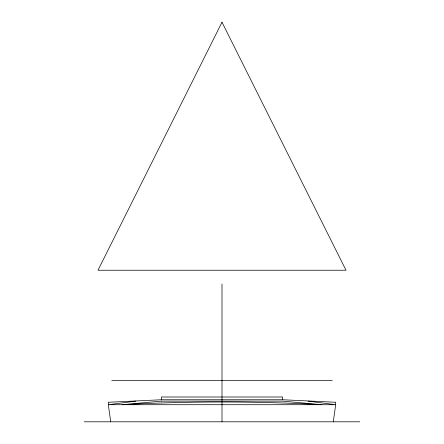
<?xml version="1.0" encoding="UTF-8"?>
<svg xmlns="http://www.w3.org/2000/svg" width="444" height="444" viewBox="0 0 444 444"><rect width="100%" height="100%" fill="white"/><g stroke="black" fill="none" stroke-linecap="round" stroke-linejoin="round"><path stroke-width="0.67" d="M333.278 421.8L335.681 404.712L335.681 402.264L282.628 399.755L161.372 399.755L108.319 402.264L108.319 404.712L110.723 421.8M135.881 401.132L108.319 404.712L335.681 404.712L308.119 401.132M111.766 380.464L332.234 380.464M84.205 421.8L359.795 421.8M282.628 399.755L282.628 396.997L161.372 396.997L161.372 399.755M222 284.005L222 421.8M222 22.2L97.985 270.23L346.015 270.23L222 22.2M161.372 401.132L122.1 404.712A1842.178 1842.178 0 0 1 321.9 404.712L282.628 401.132L161.372 401.132"/></g></svg>
